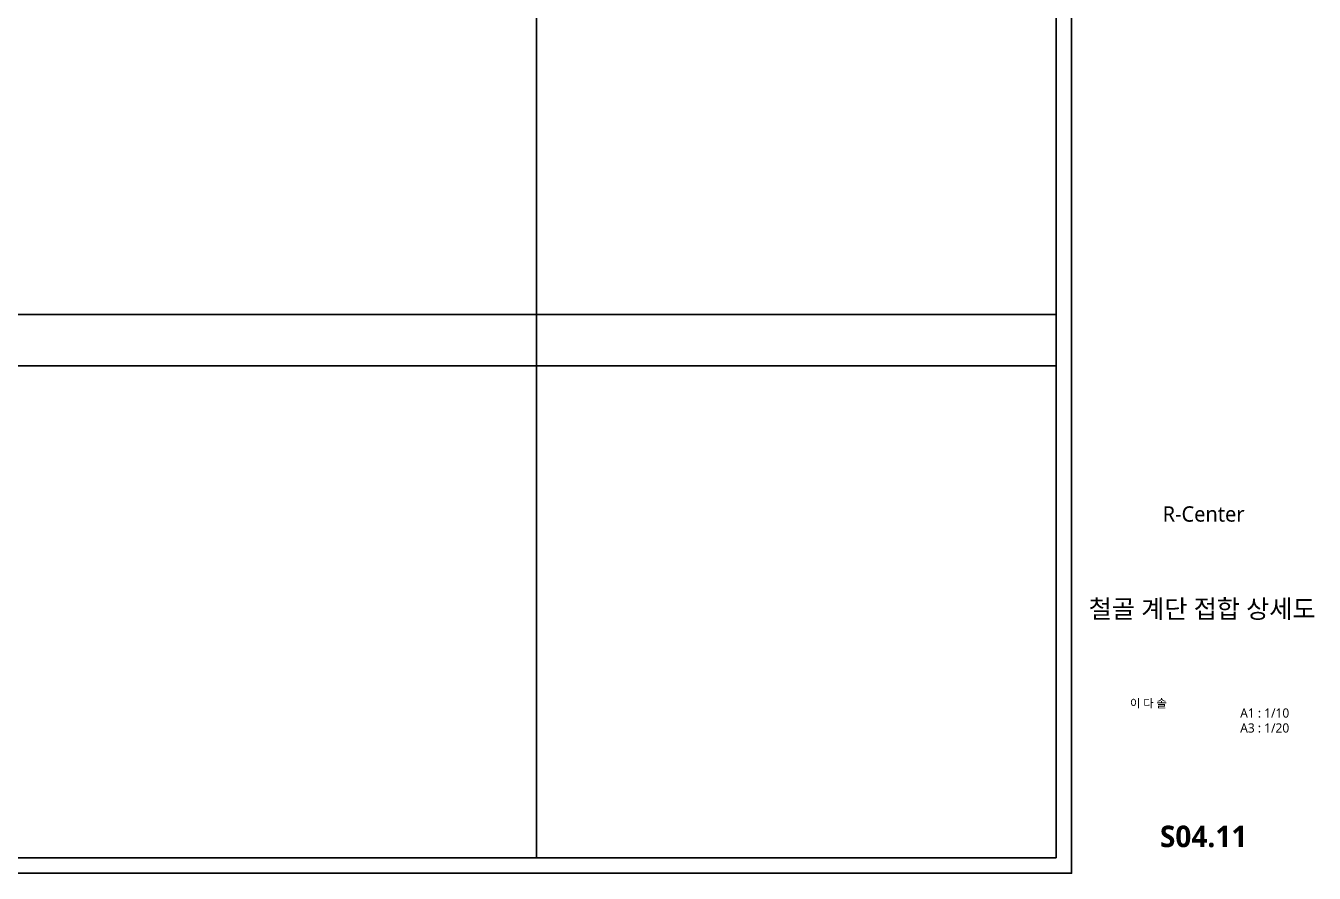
# Model space of a CAD drawing. Header units: millimetres. Extents: x 163207 to 170867, y 1699 to 7219.
# Drawn here: x 166671 to 170867, y 1699 to 4459 of the extents above; entities that cross this region are included whole.
import ezdxf
from ezdxf.enums import TextEntityAlignment as Align

# ---------------------------------------------------------------- set-up
doc = ezdxf.new("R2010")
doc.units = ezdxf.units.MM
doc.header["$LTSCALE"] = 10
doc.layers.add('DEFPOINTS_A$Cd4cc07bf', color=137, linetype='Continuous', plot=False)
for name, color, linetype in [('SHT', 5, 'Continuous'), ('TABLE', 7, 'Continuous'), ('TEXT', 3, 'Continuous'), ('TITLE', 7, 'Continuous')]:
    doc.layers.add(name, color=color, linetype=linetype)
doc.styles.add('맑은고딕', font='malgun.ttf')
doc.styles.add('맑은고딕B', font='malgunbd.ttf')
doc.styles.add('스타일1', font='malgun.ttf')

# ---------------------------------------------------------------- blocks, each defined once
blk = doc.blocks.new('TITLE')
at = {"layer": 'TITLE', "style": '스타일1'}
for tag, height, p in [('동명칭', 6, (776.77, -457.26)), ('SCALE-A1', 3, (797.5, -522)), ('SCALE-A3', 3, (797.5, -527)), ('DATA', 3, (797.5, -540))]:
    blk.add_attdef(tag, text='', height=height, dxfattribs=at).set_placement(p, align=Align.MIDDLE)
for tag, height, p in [('TITLE1', 6, (776.5, -479.4)), ('TITLE4', 6, (776.5, -484.39)), ('TITLE2', 6, (776.5, -489)), ('TITLE5', 6, (776.5, -493.99)), ('TITLE3', 6, (776.5, -498.7)), ('NAME-1', 3, (760.16, -517.5)), ('NAME-2', 3, (760.16, -526.5)), ('A0.00', 7, (776.5, -561))]:
    blk.add_attdef(tag, text='', height=height, dxfattribs=at).set_placement(p, align=Align.MIDDLE_CENTER)

msp = doc.modelspace()

# ---------------------------------------------------------------- linework, layer by layer
at = {"layer": 'DEFPOINTS_A$Cd4cc07bf'}
msp.add_lwpolyline([(163207, 1699.3), (170077, 1699.3), (170077, 7219.3), (163207, 7219.3)], close=True, dxfattribs=at)
at = {"layer": 'TABLE', "color": 3}
for p, q in [((168334.5, 7052.7), (168334.5, 1749.3)), ((170027, 3518.7), (163257, 3518.7))]:
    msp.add_line(p, q, dxfattribs=at)
at = {"layer": 'TABLE', "color": 4}
msp.add_line((163257, 3352), (170027, 3352), dxfattribs=at)
at = {"layer": 'TABLE', "color": 3}
msp.add_lwpolyline([(170027, 1749.3), (163257, 1749.3), (163257, 7052.7), (170027, 7052.7), (170027, 1749.3)], dxfattribs=at)

# ---------------------------------------------------------------- block references
at = {"layer": 'TEXT'}
ref = msp.add_blockref('TITLE', (162742.1, 1489.3), dxfattribs=dict(at, xscale=10, yscale=10, zscale=10))
ref.add_attrib('TITLE2', '철골 계단 접합 상세도', dxfattribs={"layer": 'SHT', "color": 4, "height": 60, "style": '맑은고딕B'}).set_placement((170502.1, 2560.2), align=Align.MIDDLE_CENTER)
ref.add_attrib('NAME-1', '이 다 솔', dxfattribs={"color": 3, "height": 27, "style": '맑은고딕'}).set_placement((170267.1, 2252.6), align=Align.MIDDLE_LEFT)
ref.add_attrib('SCALE-A1', 'A1 : 1/10', dxfattribs={"layer": 'SHT', "color": 3, "height": 30, "style": '맑은고딕'}).set_placement((170706, 2221), align=Align.MIDDLE)
ref.add_attrib('SCALE-A3', 'A3 : 1/20', dxfattribs={"layer": 'SHT', "color": 3, "height": 30, "style": '맑은고딕'}).set_placement((170706, 2172.4), align=Align.MIDDLE)
ref.add_attrib('A0.00', 'S04.11', dxfattribs={"layer": 'SHT', "color": 4, "height": 70, "style": '맑은고딕B'}).set_placement((170507.1, 1819.3), align=Align.MIDDLE_CENTER)

# ---------------------------------------------------------------- texts
at = {"layer": 'TEXT', "style": '스타일1'}
msp.add_text('R-Center', height=50, dxfattribs=at).set_placement((170507, 2869.3), align=Align.MIDDLE_CENTER)

doc.saveas('drawing.dxf')
